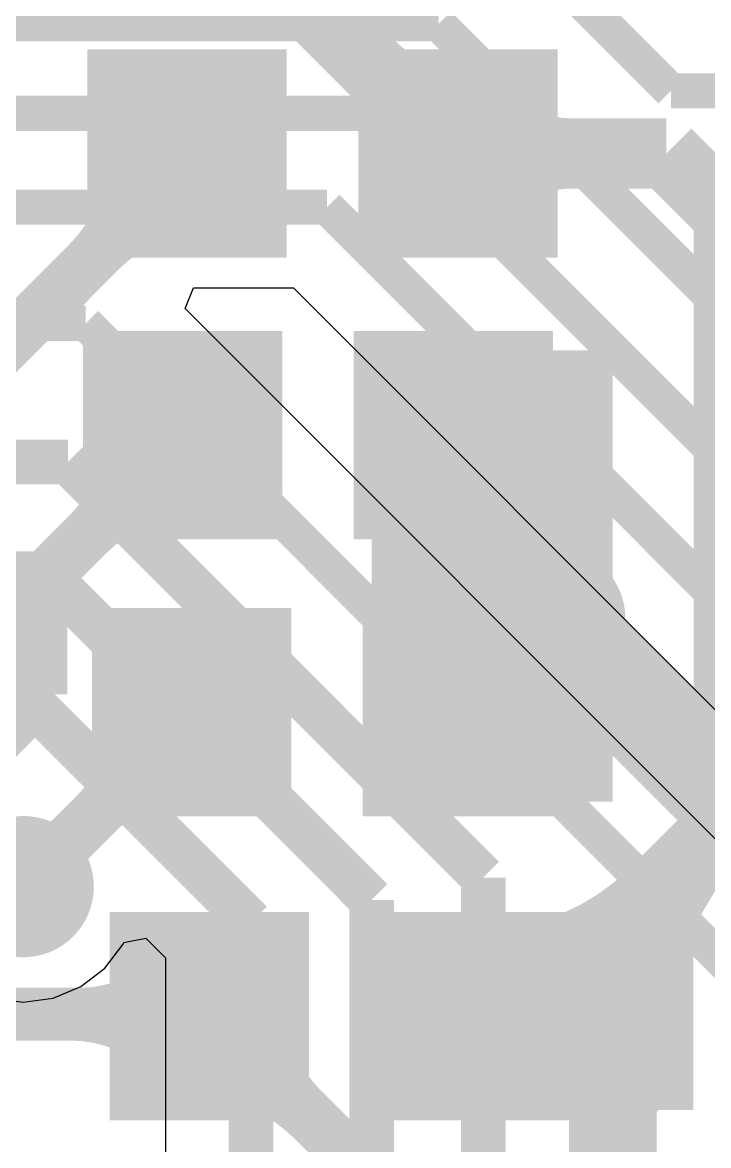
# Model space of a CAD drawing. Extents: x 56.2 to 141.8, y 48 to 96.4.
# Drawn here: x 100.25 to 104.15, y 81.28 to 87.66 of the extents above; entities that cross this region are included whole.
import ezdxf

# ---------------------------------------------------------------- set-up
doc = ezdxf.new("R2010")
doc.units = 0
doc.header["$MEASUREMENT"] = 0
for name, color, linetype in [('BOTTOMLAYER', 5, 'CONTINUOUS'), ('BOTTOMSOLDER', 6, 'CONTINUOUS'), ('MULTILAYER', 9, 'CONTINUOUS'), ('TOPLAYER', 1, 'CONTINUOUS'), ('TOPPASTE', 8, 'CONTINUOUS'), ('TOPSOLDER', 216, 'CONTINUOUS')]:
    doc.layers.add(name, color=color, linetype=linetype)

msp = doc.modelspace()

# ---------------------------------------------------------------- linework, layer by layer
at = {"layer": 'BOTTOMLAYER'}
for p, q in [((101.174012, 86.037852), (101.222614, 86.155185)), ((101.222614, 86.155185), (101.790952, 86.155185)), ((101.790952, 86.155185), (108.895568, 79.050568)), ((105.4089, 81.802963), (101.174012, 86.037852)), ((100.825993, 82.436073), (100.950555, 82.460851)), ((100.950555, 82.460851), (101.062856, 82.34855)), ((100.717383, 82.289617), (100.821571, 82.425398)), ((100.821571, 82.425398), (100.825993, 82.436073)), ((101.062856, 82.34855), (101.062856, 78.765413)), ((100.581602, 82.185429), (100.717383, 82.289617)), ((100.423485, 82.119932), (100.581602, 82.185429)), ((100.084115, 82.119932), (100.2538, 82.097593)), ((100.2538, 82.097593), (100.423485, 82.119932))]:
    msp.add_line(p, q, dxfattribs=at)
for points, const_width in [([(102.9462, 88.265), (103.9368, 87.2744)], 0.2), ([(95.377, 87.6554), (102.616, 87.6554)], 0.2), ([(102.616, 87.6554), (109.728, 80.5434)], 0.2), ([(103.9368, 87.2744), (105.1052, 87.2744)], 0.2), ([(96.5454, 87.1474), (102.2604, 87.1474)], 0.2), ([(102.2604, 87.1474), (109.474, 79.9338)], 0.2), ([(97.1296, 86.614), (101.981, 86.614)], 0.2), ([(101.981, 86.614), (109.22, 79.375)], 0.2), ([(98.4504, 85.9536), (100.6094, 85.9536)], 0.2), ([(100.6094, 85.9536), (105.703728, 80.859272)], 0.2), ([(99.695, 85.1662), (100.5078, 85.1662)], 0.254), ([(100.5078, 85.1662), (102.87, 82.804)], 0.254), ([(102.8192, 84.709), (108.8644, 78.6638)], 0.599999), ([(99.314, 84.5312), (100.3808, 84.5312)], 0.254), ([(100.3808, 84.5312), (102.235, 82.677)], 0.254), ([(98.8568, 83.947), (100.1522, 83.947)], 0.254), ([(100.1522, 83.947), (101.5492, 82.55)], 0.254), ([(94.4372, 82.7532), (100.2538, 82.7532)], 0.399999), ([(102.87, 79.1718), (102.87, 82.804)], 0.254), ([(102.235, 78.994), (102.235, 82.677)], 0.254), ([(101.5492, 78.7654), (101.5492, 82.55)], 0.254), ([(103.6066, 80.01), (103.6066, 81.788)], 0.499999)]:
    msp.add_lwpolyline(points, dxfattribs=dict(at, const_width=const_width))
at = {"layer": 'BOTTOMLAYER', "const_width": 0.299999}
for points in [[(102.6692, 84.709, 1), (102.9692, 84.709, 1)], [(103.1264, 84.2772, 1), (103.4264, 84.2772, 1)], [(100.1038, 82.7532, 1), (100.4038, 82.7532, 1)], [(103.4566, 81.788, 1), (103.7566, 81.788, 1)]]:
    msp.add_lwpolyline(points, format="xyb", close=True, dxfattribs=at)
at = {"layer": 'BOTTOMSOLDER', "const_width": 0.401599}
for points in [[(102.6184, 84.709, 1), (103.02, 84.709, 1)], [(103.0756, 84.2772, 1), (103.4772, 84.2772, 1)], [(100.053, 82.7532, 1), (100.4546, 82.7532, 1)], [(103.4058, 81.788, 1), (103.8074, 81.788, 1)]]:
    msp.add_lwpolyline(points, format="xyb", close=True, dxfattribs=at)
at = {"layer": 'MULTILAYER', "const_width": 0.299999}
for points in [[(102.6692, 84.709, 1), (102.9692, 84.709, 1)], [(103.1264, 84.2772, 1), (103.4264, 84.2772, 1)], [(100.1038, 82.7532, 1), (100.4038, 82.7532, 1)], [(103.4566, 81.788, 1), (103.7566, 81.788, 1)]]:
    msp.add_lwpolyline(points, format="xyb", close=True, dxfattribs=at)
at = {"layer": 'TOPLAYER'}
for points, const_width in [([(101.293013, 88.351385), (102.725598, 86.9188)], 0.399999), ([(102.725598, 86.9188), (103.9114, 86.9188)], 0.399999), ([(103.9114, 86.9188), (104.267, 86.5632)], 0.399999), ([(99.695, 85.3694), (101.219, 86.8934)], 0.299999), ([(104.267, 83.140344), (104.267, 86.5632)], 0.399999), ([(102.700198, 83.870805), (102.700198, 85.3186)], 0.599999), ([(100.3554, 84.488404), (101.160196, 85.2932)], 0.299999), ([(101.160196, 85.2932), (101.185596, 85.3186)], 0.299999), ([(100.3554, 83.8454), (100.3554, 84.488404)], 0.299999), ([(102.700198, 83.870805), (102.827204, 83.7438)], 0.599999), ([(99.538612, 83.028612), (100.3554, 83.8454)], 0.299999), ([(100.029188, 82.528588), (101.3714, 83.8708)], 0.299999), ([(102.993927, 81.867271), (104.267, 83.140344)], 0.399999), ([(98.672396, 82.028589), (101.312596, 82.028589)], 0.299999), ([(101.312596, 82.0166), (102.432597, 80.8966)], 0.299999)]:
    msp.add_lwpolyline(points, dxfattribs=dict(at, const_width=const_width))
for points, const_width in [([(102.13054, 87.413861, 1), (102.33054, 87.413861, 1)], 0.2), ([(102.13054, 87.413861, 1), (102.33054, 87.413861, 1)], 0.2), ([(102.13054, 87.413861, 1), (102.33054, 87.413861, 1)], 0.2), ([(102.13054, 87.413861, 1), (102.33054, 87.413861, 1)], 0.2), ([(102.13054, 87.413861, 1), (102.33054, 87.413861, 1)], 0.2), ([(102.13054, 87.413861, 1), (102.33054, 87.413861, 1)], 0.2), ([(102.13054, 87.413861, 1), (102.33054, 87.413861, 1)], 0.2), ([(102.19089, 87.353508, 1), (102.39089, 87.353508, 1)], 0.2), ([(102.19089, 87.353508, 1), (102.39089, 87.353508, 1)], 0.2), ([(102.19089, 87.353508, 1), (102.39089, 87.353508, 1)], 0.2), ([(102.19089, 87.353508, 1), (102.39089, 87.353508, 1)], 0.2), ([(102.19089, 87.353508, 1), (102.39089, 87.353508, 1)], 0.2), ([(102.19089, 87.353508, 1), (102.39089, 87.353508, 1)], 0.2), ([(102.19089, 87.353508, 1), (102.39089, 87.353508, 1)], 0.2), ([(102.625599, 87.208799, 1), (102.825598, 87.208799, 1)], 0.2), ([(102.625599, 87.208799, 1), (102.825598, 87.208799, 1)], 0.2), ([(102.625599, 87.208799, 1), (102.825598, 87.208799, 1)], 0.2), ([(102.625599, 87.208799, 1), (102.825598, 87.208799, 1)], 0.2), ([(102.625599, 87.208799, 1), (102.825598, 87.208799, 1)], 0.2), ([(102.625599, 87.208799, 1), (102.825598, 87.208799, 1)], 0.2), ([(102.625599, 87.208799, 1), (102.825598, 87.208799, 1)], 0.2), ([(102.812982, 87.106183, 1), (103.012982, 87.106183, 1)], 0.2), ([(102.812982, 87.106183, 1), (103.012982, 87.106183, 1)], 0.2), ([(102.812982, 87.106183, 1), (103.012982, 87.106183, 1)], 0.2), ([(102.812982, 87.106183, 1), (103.012982, 87.106183, 1)], 0.2), ([(102.812982, 87.106183, 1), (103.012982, 87.106183, 1)], 0.2), ([(102.812982, 87.106183, 1), (103.012982, 87.106183, 1)], 0.2), ([(102.812982, 87.106183, 1), (103.012982, 87.106183, 1)], 0.2), ([(102.360598, 86.943799, 1), (102.560598, 86.943799, 1)], 0.2), ([(102.360598, 86.943799, 1), (102.560598, 86.943799, 1)], 0.2), ([(102.360598, 86.943799, 1), (102.560598, 86.943799, 1)], 0.2), ([(102.360598, 86.943799, 1), (102.560598, 86.943799, 1)], 0.2), ([(102.360598, 86.943799, 1), (102.560598, 86.943799, 1)], 0.2), ([(102.360598, 86.943799, 1), (102.560598, 86.943799, 1)], 0.2), ([(102.360598, 86.943799, 1), (102.560598, 86.943799, 1)], 0.2), ([(103.265366, 86.9188, 1), (103.465366, 86.9188, 1)], 0.2), ([(103.265366, 86.9188, 1), (103.465366, 86.9188, 1)], 0.2), ([(103.265366, 86.9188, 1), (103.465366, 86.9188, 1)], 0.2), ([(103.265366, 86.9188, 1), (103.465366, 86.9188, 1)], 0.2), ([(103.265366, 86.9188, 1), (103.465366, 86.9188, 1)], 0.2), ([(103.265366, 86.9188, 1), (103.465366, 86.9188, 1)], 0.2), ([(103.265366, 86.9188, 1), (103.465366, 86.9188, 1)], 0.2), ([(103.265366, 86.9188, 1), (103.465366, 86.9188, 1)], 0.2), ([(103.265366, 86.9188, 1), (103.465366, 86.9188, 1)], 0.2), ([(103.265366, 86.9188, 1), (103.465366, 86.9188, 1)], 0.2), ([(103.265366, 86.9188, 1), (103.465366, 86.9188, 1)], 0.2), ([(103.265366, 86.9188, 1), (103.465366, 86.9188, 1)], 0.2), ([(103.265366, 86.9188, 1), (103.465366, 86.9188, 1)], 0.2), ([(103.265366, 86.9188, 1), (103.465366, 86.9188, 1)], 0.2), ([(100.795597, 86.893801, 1), (100.945594, 86.893801, 1)], 0.15), ([(100.795597, 86.893801, 1), (100.945594, 86.893801, 1)], 0.15), ([(100.795597, 86.893801, 1), (100.945594, 86.893801, 1)], 0.15), ([(100.795597, 86.893801, 1), (100.945594, 86.893801, 1)], 0.15), ([(100.795597, 86.893801, 1), (100.945594, 86.893801, 1)], 0.15), ([(100.795597, 86.893801, 1), (100.945594, 86.893801, 1)], 0.15), ([(100.795597, 86.893801, 1), (100.945594, 86.893801, 1)], 0.15), ([(100.795597, 86.893801, 1), (100.945594, 86.893801, 1)], 0.15), ([(100.795597, 86.893801, 1), (100.945594, 86.893801, 1)], 0.15), ([(100.795597, 86.893801, 1), (100.945594, 86.893801, 1)], 0.15), ([(100.795597, 86.893801, 1), (100.945594, 86.893801, 1)], 0.15), ([(100.795597, 86.893801, 1), (100.945594, 86.893801, 1)], 0.15), ([(100.795597, 86.893801, 1), (100.945594, 86.893801, 1)], 0.15), ([(100.795597, 86.893801, 1), (100.945594, 86.893801, 1)], 0.15), ([(102.812982, 86.731417, 1), (103.012982, 86.731417, 1)], 0.2), ([(102.812982, 86.731417, 1), (103.012982, 86.731417, 1)], 0.2), ([(102.812982, 86.731417, 1), (103.012982, 86.731417, 1)], 0.2), ([(102.812982, 86.731417, 1), (103.012982, 86.731417, 1)], 0.2), ([(102.812982, 86.731417, 1), (103.012982, 86.731417, 1)], 0.2), ([(102.812982, 86.731417, 1), (103.012982, 86.731417, 1)], 0.2), ([(102.812982, 86.731417, 1), (103.012982, 86.731417, 1)], 0.2), ([(101.110598, 86.578801, 1), (101.260595, 86.578801, 1)], 0.15), ([(101.110598, 86.578801, 1), (101.260595, 86.578801, 1)], 0.15), ([(101.110598, 86.578801, 1), (101.260595, 86.578801, 1)], 0.15), ([(101.110598, 86.578801, 1), (101.260595, 86.578801, 1)], 0.15), ([(101.110598, 86.578801, 1), (101.260595, 86.578801, 1)], 0.15), ([(101.110598, 86.578801, 1), (101.260595, 86.578801, 1)], 0.15), ([(101.110598, 86.578801, 1), (101.260595, 86.578801, 1)], 0.15), ([(101.110598, 86.578801, 1), (101.260595, 86.578801, 1)], 0.15), ([(101.110598, 86.578801, 1), (101.260595, 86.578801, 1)], 0.15), ([(101.110598, 86.578801, 1), (101.260595, 86.578801, 1)], 0.15), ([(101.110598, 86.578801, 1), (101.260595, 86.578801, 1)], 0.15), ([(101.110598, 86.578801, 1), (101.260595, 86.578801, 1)], 0.15), ([(101.110598, 86.578801, 1), (101.260595, 86.578801, 1)], 0.15), ([(101.110598, 86.578801, 1), (101.260595, 86.578801, 1)], 0.15), ([(100.630568, 86.379964, 1), (100.780566, 86.379964, 1)], 0.15), ([(100.630568, 86.379964, 1), (100.780566, 86.379964, 1)], 0.15), ([(100.630568, 86.379964, 1), (100.780566, 86.379964, 1)], 0.15), ([(100.630568, 86.379964, 1), (100.780566, 86.379964, 1)], 0.15), ([(100.630568, 86.379964, 1), (100.780566, 86.379964, 1)], 0.15), ([(100.630568, 86.379964, 1), (100.780566, 86.379964, 1)], 0.15), ([(100.630568, 86.379964, 1), (100.780566, 86.379964, 1)], 0.15), ([(100.630568, 86.379964, 1), (100.780566, 86.379964, 1)], 0.15), ([(100.630568, 86.379964, 1), (100.780566, 86.379964, 1)], 0.15), ([(100.630568, 86.379964, 1), (100.780566, 86.379964, 1)], 0.15), ([(100.630568, 86.379964, 1), (100.780566, 86.379964, 1)], 0.15), ([(100.630568, 86.379964, 1), (100.780566, 86.379964, 1)], 0.15), ([(100.630568, 86.379964, 1), (100.780566, 86.379964, 1)], 0.15), ([(100.630568, 86.379964, 1), (100.780566, 86.379964, 1)], 0.15), ([(100.548956, 86.298352, 1), (100.698953, 86.298352, 1)], 0.15), ([(100.548956, 86.298352, 1), (100.698953, 86.298352, 1)], 0.15), ([(100.548956, 86.298352, 1), (100.698953, 86.298352, 1)], 0.15), ([(100.548956, 86.298352, 1), (100.698953, 86.298352, 1)], 0.15), ([(100.548956, 86.298352, 1), (100.698953, 86.298352, 1)], 0.15), ([(100.548956, 86.298352, 1), (100.698953, 86.298352, 1)], 0.15), ([(100.548956, 86.298352, 1), (100.698953, 86.298352, 1)], 0.15), ([(100.548956, 86.298352, 1), (100.698953, 86.298352, 1)], 0.15), ([(100.548956, 86.298352, 1), (100.698953, 86.298352, 1)], 0.15), ([(100.548956, 86.298352, 1), (100.698953, 86.298352, 1)], 0.15), ([(100.548956, 86.298352, 1), (100.698953, 86.298352, 1)], 0.15), ([(100.548956, 86.298352, 1), (100.698953, 86.298352, 1)], 0.15), ([(100.548956, 86.298352, 1), (100.698953, 86.298352, 1)], 0.15), ([(100.548956, 86.298352, 1), (100.698953, 86.298352, 1)], 0.15), ([(102.550199, 85.318559, 1), (102.850198, 85.318559, 1)], 0.299999), ([(102.550199, 85.318559, 1), (102.850198, 85.318559, 1)], 0.299999), ([(100.770197, 85.293601, 1), (100.920194, 85.293601, 1)], 0.15), ([(100.770197, 85.293601, 1), (100.920194, 85.293601, 1)], 0.15), ([(100.770197, 85.293601, 1), (100.920194, 85.293601, 1)], 0.15), ([(100.770197, 85.293601, 1), (100.920194, 85.293601, 1)], 0.15), ([(100.770197, 85.293601, 1), (100.920194, 85.293601, 1)], 0.15), ([(100.770197, 85.293601, 1), (100.920194, 85.293601, 1)], 0.15), ([(100.770197, 85.293601, 1), (100.920194, 85.293601, 1)], 0.15), ([(100.770197, 85.293601, 1), (100.920194, 85.293601, 1)], 0.15), ([(100.770197, 85.293601, 1), (100.920194, 85.293601, 1)], 0.15), ([(100.770197, 85.293601, 1), (100.920194, 85.293601, 1)], 0.15), ([(100.770197, 85.293601, 1), (100.920194, 85.293601, 1)], 0.15), ([(100.770197, 85.293601, 1), (100.920194, 85.293601, 1)], 0.15), ([(100.770197, 85.293601, 1), (100.920194, 85.293601, 1)], 0.15), ([(100.770197, 85.293601, 1), (100.920194, 85.293601, 1)], 0.15), ([(102.550199, 84.996294, 1), (102.850198, 84.996294, 1)], 0.299999), ([(102.550199, 84.996294, 1), (102.850198, 84.996294, 1)], 0.299999), ([(102.550199, 84.996294, 1), (102.850198, 84.996294, 1)], 0.299999), ([(102.550199, 84.996294, 1), (102.850198, 84.996294, 1)], 0.299999), ([(101.085198, 84.978601, 1), (101.235195, 84.978601, 1)], 0.15), ([(101.085198, 84.978601, 1), (101.235195, 84.978601, 1)], 0.15), ([(101.085198, 84.978601, 1), (101.235195, 84.978601, 1)], 0.15), ([(101.085198, 84.978601, 1), (101.235195, 84.978601, 1)], 0.15), ([(101.085198, 84.978601, 1), (101.235195, 84.978601, 1)], 0.15), ([(101.085198, 84.978601, 1), (101.235195, 84.978601, 1)], 0.15), ([(101.085198, 84.978601, 1), (101.235195, 84.978601, 1)], 0.15), ([(101.085198, 84.978601, 1), (101.235195, 84.978601, 1)], 0.15), ([(101.085198, 84.978601, 1), (101.235195, 84.978601, 1)], 0.15), ([(101.085198, 84.978601, 1), (101.235195, 84.978601, 1)], 0.15), ([(101.085198, 84.978601, 1), (101.235195, 84.978601, 1)], 0.15), ([(101.085198, 84.978601, 1), (101.235195, 84.978601, 1)], 0.15), ([(101.085198, 84.978601, 1), (101.235195, 84.978601, 1)], 0.15), ([(101.085198, 84.978601, 1), (101.235195, 84.978601, 1)], 0.15), ([(102.6692, 84.709, 1), (102.9692, 84.709, 1)], 0.299999), ([(102.6692, 84.709, 1), (102.9692, 84.709, 1)], 0.299999), ([(102.6692, 84.709, 1), (102.9692, 84.709, 1)], 0.299999), ([(102.6692, 84.709, 1), (102.9692, 84.709, 1)], 0.299999), ([(102.6692, 84.709, 1), (102.9692, 84.709, 1)], 0.299999), ([(102.6692, 84.709, 1), (102.9692, 84.709, 1)], 0.299999), ([(102.6692, 84.709, 1), (102.9692, 84.709, 1)], 0.299999), ([(102.6692, 84.709, 1), (102.9692, 84.709, 1)], 0.299999), ([(102.6692, 84.709, 1), (102.9692, 84.709, 1)], 0.299999), ([(100.547175, 84.755175, 1), (100.697172, 84.755175, 1)], 0.15), ([(100.547175, 84.755175, 1), (100.697172, 84.755175, 1)], 0.15), ([(100.547175, 84.755175, 1), (100.697172, 84.755175, 1)], 0.15), ([(100.547175, 84.755175, 1), (100.697172, 84.755175, 1)], 0.15), ([(100.547175, 84.755175, 1), (100.697172, 84.755175, 1)], 0.15), ([(100.547175, 84.755175, 1), (100.697172, 84.755175, 1)], 0.15), ([(100.547175, 84.755175, 1), (100.697172, 84.755175, 1)], 0.15), ([(100.547175, 84.755175, 1), (100.697172, 84.755175, 1)], 0.15), ([(100.547175, 84.755175, 1), (100.697172, 84.755175, 1)], 0.15), ([(100.547175, 84.755175, 1), (100.697172, 84.755175, 1)], 0.15), ([(100.547175, 84.755175, 1), (100.697172, 84.755175, 1)], 0.15), ([(100.547175, 84.755175, 1), (100.697172, 84.755175, 1)], 0.15), ([(100.547175, 84.755175, 1), (100.697172, 84.755175, 1)], 0.15), ([(100.547175, 84.755175, 1), (100.697172, 84.755175, 1)], 0.15), ([(100.548143, 84.756145, 1), (100.69814, 84.756145, 1)], 0.15), ([(100.548143, 84.756145, 1), (100.69814, 84.756145, 1)], 0.15), ([(100.548143, 84.756145, 1), (100.69814, 84.756145, 1)], 0.15), ([(100.548143, 84.756145, 1), (100.69814, 84.756145, 1)], 0.15), ([(100.548143, 84.756145, 1), (100.69814, 84.756145, 1)], 0.15), ([(100.548143, 84.756145, 1), (100.69814, 84.756145, 1)], 0.15), ([(100.548143, 84.756145, 1), (100.69814, 84.756145, 1)], 0.15), ([(100.548143, 84.756145, 1), (100.69814, 84.756145, 1)], 0.15), ([(100.548143, 84.756145, 1), (100.69814, 84.756145, 1)], 0.15), ([(100.548143, 84.756145, 1), (100.69814, 84.756145, 1)], 0.15), ([(100.548143, 84.756145, 1), (100.69814, 84.756145, 1)], 0.15), ([(100.548143, 84.756145, 1), (100.69814, 84.756145, 1)], 0.15), ([(100.548143, 84.756145, 1), (100.69814, 84.756145, 1)], 0.15), ([(100.548143, 84.756145, 1), (100.69814, 84.756145, 1)], 0.15), ([(102.550199, 84.421706, 1), (102.850198, 84.421706, 1)], 0.299999), ([(102.550199, 84.421706, 1), (102.850198, 84.421706, 1)], 0.299999), ([(102.550199, 84.421706, 1), (102.850198, 84.421706, 1)], 0.299999), ([(102.550199, 84.421706, 1), (102.850198, 84.421706, 1)], 0.299999), ([(102.550199, 84.289801, 1), (102.850198, 84.289801, 1)], 0.299999), ([(102.550199, 84.289801, 1), (102.850198, 84.289801, 1)], 0.299999), ([(102.550199, 84.289801, 1), (102.850198, 84.289801, 1)], 0.299999), ([(102.550199, 84.289801, 1), (102.850198, 84.289801, 1)], 0.299999), ([(102.550199, 84.289801, 1), (102.850198, 84.289801, 1)], 0.299999), ([(102.550199, 84.289801, 1), (102.850198, 84.289801, 1)], 0.299999), ([(102.550199, 84.289801, 1), (102.850198, 84.289801, 1)], 0.299999), ([(102.550199, 84.289801, 1), (102.850198, 84.289801, 1)], 0.299999), ([(102.550199, 84.289801, 1), (102.850198, 84.289801, 1)], 0.299999), ([(102.550199, 84.289801, 1), (102.850198, 84.289801, 1)], 0.299999), ([(102.550199, 84.289801, 1), (102.850198, 84.289801, 1)], 0.299999), ([(102.550199, 84.289801, 1), (102.850198, 84.289801, 1)], 0.299999), ([(102.550199, 84.289801, 1), (102.850198, 84.289801, 1)], 0.299999), ([(102.550199, 84.289801, 1), (102.850198, 84.289801, 1)], 0.299999), ([(103.1264, 84.2772, 1), (103.4264, 84.2772, 1)], 0.299999), ([(103.1264, 84.2772, 1), (103.4264, 84.2772, 1)], 0.299999), ([(103.1264, 84.2772, 1), (103.4264, 84.2772, 1)], 0.299999), ([(103.1264, 84.2772, 1), (103.4264, 84.2772, 1)], 0.299999), ([(102.717676, 83.885471, 1), (103.017676, 83.885471, 1)], 0.299999), ([(102.717676, 83.885471, 1), (103.017676, 83.885471, 1)], 0.299999), ([(102.717676, 83.885471, 1), (103.017676, 83.885471, 1)], 0.299999), ([(102.717676, 83.885471, 1), (103.017676, 83.885471, 1)], 0.299999), ([(102.717676, 83.885471, 1), (103.017676, 83.885471, 1)], 0.299999), ([(102.717676, 83.885471, 1), (103.017676, 83.885471, 1)], 0.299999), ([(102.717676, 83.885471, 1), (103.017676, 83.885471, 1)], 0.299999), ([(102.717676, 83.885471, 1), (103.017676, 83.885471, 1)], 0.299999), ([(102.717676, 83.885471, 1), (103.017676, 83.885471, 1)], 0.299999), ([(102.717676, 83.885471, 1), (103.017676, 83.885471, 1)], 0.299999), ([(102.717676, 83.885471, 1), (103.017676, 83.885471, 1)], 0.299999), ([(102.717676, 83.885471, 1), (103.017676, 83.885471, 1)], 0.299999), ([(102.717676, 83.885471, 1), (103.017676, 83.885471, 1)], 0.299999), ([(102.717676, 83.885471, 1), (103.017676, 83.885471, 1)], 0.299999), ([(100.821002, 83.718801, 1), (100.970999, 83.718801, 1)], 0.15), ([(102.550199, 83.572116, 1), (102.850198, 83.572116, 1)], 0.299999), ([(101.136003, 83.403801, 1), (101.286, 83.403801, 1)], 0.15), ([(100.612603, 83.187002, 1), (100.7626, 83.187002, 1)], 0.15), ([(104.166594, 83.139938, 1), (104.366593, 83.139938, 1)], 0.2), ([(100.592324, 83.166722, 1), (100.742321, 83.166722, 1)], 0.15), ([(100.434866, 83.009265, 1), (100.584864, 83.009265, 1)], 0.15), ([(100.434866, 83.009265, 1), (100.584864, 83.009265, 1)], 0.15), ([(100.1038, 82.7532, 1), (100.4038, 82.7532, 1)], 0.299999), ([(100.178801, 82.9032, 1), (100.328799, 82.9032, 1)], 0.15), ([(103.836775, 82.810119, 1), (104.036774, 82.810119, 1)], 0.2), ([(100.328801, 82.7532, 1), (100.478798, 82.7532, 1)], 0.15), ([(103.743841, 82.717185, 1), (103.943841, 82.717185, 1)], 0.2), ([(103.743841, 82.717185, 1), (103.943841, 82.717185, 1)], 0.2), ([(103.743841, 82.717185, 1), (103.943841, 82.717185, 1)], 0.2), ([(103.743841, 82.717185, 1), (103.943841, 82.717185, 1)], 0.2), ([(103.743841, 82.717185, 1), (103.943841, 82.717185, 1)], 0.2), ([(103.743841, 82.717185, 1), (103.943841, 82.717185, 1)], 0.2), ([(103.743841, 82.717185, 1), (103.943841, 82.717185, 1)], 0.2), ([(103.743841, 82.717185, 1), (103.943841, 82.717185, 1)], 0.2), ([(103.743841, 82.717185, 1), (103.943841, 82.717185, 1)], 0.2), ([(103.743841, 82.717185, 1), (103.943841, 82.717185, 1)], 0.2), ([(103.743841, 82.717185, 1), (103.943841, 82.717185, 1)], 0.2), ([(103.48375, 82.457097, 1), (103.68375, 82.457097, 1)], 0.2), ([(103.377812, 82.351156, 1), (103.577812, 82.351156, 1)], 0.2), ([(102.752599, 82.306599, 1), (102.952598, 82.306599, 1)], 0.2), ([(102.752599, 82.306599, 1), (102.952598, 82.306599, 1)], 0.2), ([(102.752599, 82.306599, 1), (102.952598, 82.306599, 1)], 0.2), ([(102.752599, 82.306599, 1), (102.952598, 82.306599, 1)], 0.2), ([(102.752599, 82.306599, 1), (102.952598, 82.306599, 1)], 0.2), ([(102.752599, 82.306599, 1), (102.952598, 82.306599, 1)], 0.2), ([(102.752599, 82.306599, 1), (102.952598, 82.306599, 1)], 0.2), ([(102.752599, 82.306599, 1), (102.952598, 82.306599, 1)], 0.2), ([(102.752599, 82.306599, 1), (102.952598, 82.306599, 1)], 0.2), ([(102.752599, 82.306599, 1), (102.952598, 82.306599, 1)], 0.2), ([(102.752599, 82.306599, 1), (102.952598, 82.306599, 1)], 0.2), ([(101.014858, 82.23934, 1), (101.164855, 82.23934, 1)], 0.15), ([(101.014858, 82.23934, 1), (101.164855, 82.23934, 1)], 0.15), ([(101.014858, 82.23934, 1), (101.164855, 82.23934, 1)], 0.15), ([(101.014858, 82.23934, 1), (101.164855, 82.23934, 1)], 0.15), ([(101.014858, 82.23934, 1), (101.164855, 82.23934, 1)], 0.15), ([(101.014858, 82.23934, 1), (101.164855, 82.23934, 1)], 0.15), ([(101.014858, 82.23934, 1), (101.164855, 82.23934, 1)], 0.15), ([(101.014858, 82.23934, 1), (101.164855, 82.23934, 1)], 0.15), ([(101.014858, 82.23934, 1), (101.164855, 82.23934, 1)], 0.15), ([(101.014858, 82.23934, 1), (101.164855, 82.23934, 1)], 0.15), ([(101.014858, 82.23934, 1), (101.164855, 82.23934, 1)], 0.15), ([(101.014858, 82.23934, 1), (101.164855, 82.23934, 1)], 0.15), ([(101.014858, 82.23934, 1), (101.164855, 82.23934, 1)], 0.15), ([(101.014858, 82.23934, 1), (101.164855, 82.23934, 1)], 0.15), ([(103.62594, 82.063242, 1), (103.825939, 82.063242, 1)], 0.2), ([(103.62594, 82.063242, 1), (103.825939, 82.063242, 1)], 0.2), ([(100.448176, 82.028589, 1), (100.598173, 82.028589, 1)], 0.15), ([(100.448176, 82.028589, 1), (100.598173, 82.028589, 1)], 0.15), ([(100.448176, 82.028589, 1), (100.598173, 82.028589, 1)], 0.15), ([(100.448176, 82.028589, 1), (100.598173, 82.028589, 1)], 0.15), ([(100.448176, 82.028589, 1), (100.598173, 82.028589, 1)], 0.15), ([(100.448176, 82.028589, 1), (100.598173, 82.028589, 1)], 0.15), ([(100.448176, 82.028589, 1), (100.598173, 82.028589, 1)], 0.15), ([(100.448176, 82.028589, 1), (100.598173, 82.028589, 1)], 0.15), ([(100.448176, 82.028589, 1), (100.598173, 82.028589, 1)], 0.15), ([(100.448176, 82.028589, 1), (100.598173, 82.028589, 1)], 0.15), ([(100.448176, 82.028589, 1), (100.598173, 82.028589, 1)], 0.15), ([(100.448176, 82.028589, 1), (100.598173, 82.028589, 1)], 0.15), ([(100.448176, 82.028589, 1), (100.598173, 82.028589, 1)], 0.15), ([(100.448176, 82.028589, 1), (100.598173, 82.028589, 1)], 0.15), ([(100.506063, 82.028589, 1), (100.65606, 82.028589, 1)], 0.15), ([(100.506063, 82.028589, 1), (100.65606, 82.028589, 1)], 0.15), ([(100.506063, 82.028589, 1), (100.65606, 82.028589, 1)], 0.15), ([(100.506063, 82.028589, 1), (100.65606, 82.028589, 1)], 0.15), ([(100.506063, 82.028589, 1), (100.65606, 82.028589, 1)], 0.15), ([(100.506063, 82.028589, 1), (100.65606, 82.028589, 1)], 0.15), ([(100.506063, 82.028589, 1), (100.65606, 82.028589, 1)], 0.15), ([(100.506063, 82.028589, 1), (100.65606, 82.028589, 1)], 0.15), ([(100.506063, 82.028589, 1), (100.65606, 82.028589, 1)], 0.15), ([(100.506063, 82.028589, 1), (100.65606, 82.028589, 1)], 0.15), ([(100.506063, 82.028589, 1), (100.65606, 82.028589, 1)], 0.15), ([(100.506063, 82.028589, 1), (100.65606, 82.028589, 1)], 0.15), ([(100.506063, 82.028589, 1), (100.65606, 82.028589, 1)], 0.15), ([(100.506063, 82.028589, 1), (100.65606, 82.028589, 1)], 0.15), ([(101.552599, 81.991601, 1), (101.702596, 81.991601, 1)], 0.15), ([(101.552599, 81.991601, 1), (101.702596, 81.991601, 1)], 0.15), ([(101.552599, 81.991601, 1), (101.702596, 81.991601, 1)], 0.15), ([(101.552599, 81.991601, 1), (101.702596, 81.991601, 1)], 0.15), ([(101.552599, 81.991601, 1), (101.702596, 81.991601, 1)], 0.15), ([(101.552599, 81.991601, 1), (101.702596, 81.991601, 1)], 0.15), ([(101.552599, 81.991601, 1), (101.702596, 81.991601, 1)], 0.15), ([(101.552599, 81.991601, 1), (101.702596, 81.991601, 1)], 0.15), ([(101.552599, 81.991601, 1), (101.702596, 81.991601, 1)], 0.15), ([(101.552599, 81.991601, 1), (101.702596, 81.991601, 1)], 0.15), ([(101.552599, 81.991601, 1), (101.702596, 81.991601, 1)], 0.15), ([(101.552599, 81.991601, 1), (101.702596, 81.991601, 1)], 0.15), ([(101.552599, 81.991601, 1), (101.702596, 81.991601, 1)], 0.15), ([(101.552599, 81.991601, 1), (101.702596, 81.991601, 1)], 0.15), ([(102.963835, 81.937182, 1), (103.163835, 81.937182, 1)], 0.2), ([(102.963835, 81.937182, 1), (103.163835, 81.937182, 1)], 0.2), ([(103.4566, 81.788, 1), (103.7566, 81.788, 1)], 0.299999), ([(103.60155, 81.819379, 1), (103.80155, 81.819379, 1)], 0.2), ([(101.01486, 81.793862, 1), (101.164857, 81.793862, 1)], 0.15), ([(101.01486, 81.793862, 1), (101.164857, 81.793862, 1)], 0.15), ([(101.01486, 81.793862, 1), (101.164857, 81.793862, 1)], 0.15), ([(101.01486, 81.793862, 1), (101.164857, 81.793862, 1)], 0.15), ([(101.01486, 81.793862, 1), (101.164857, 81.793862, 1)], 0.15), ([(101.01486, 81.793862, 1), (101.164857, 81.793862, 1)], 0.15), ([(101.01486, 81.793862, 1), (101.164857, 81.793862, 1)], 0.15), ([(101.01486, 81.793862, 1), (101.164857, 81.793862, 1)], 0.15), ([(101.01486, 81.793862, 1), (101.164857, 81.793862, 1)], 0.15), ([(101.01486, 81.793862, 1), (101.164857, 81.793862, 1)], 0.15), ([(101.01486, 81.793862, 1), (101.164857, 81.793862, 1)], 0.15), ([(101.01486, 81.793862, 1), (101.164857, 81.793862, 1)], 0.15), ([(101.01486, 81.793862, 1), (101.164857, 81.793862, 1)], 0.15), ([(101.01486, 81.793862, 1), (101.164857, 81.793862, 1)], 0.15), ([(103.206601, 81.788, 1), (103.4066, 81.788, 1)], 0.2), ([(103.6066, 81.788, 1), (103.8066, 81.788, 1)], 0.2), ([(103.221754, 81.693863, 1), (103.421754, 81.693863, 1)], 0.2), ([(101.237598, 81.676601, 1), (101.387595, 81.676601, 1)], 0.15), ([(101.237598, 81.676601, 1), (101.387595, 81.676601, 1)], 0.15), ([(101.237598, 81.676601, 1), (101.387595, 81.676601, 1)], 0.15), ([(101.237598, 81.676601, 1), (101.387595, 81.676601, 1)], 0.15), ([(101.237598, 81.676601, 1), (101.387595, 81.676601, 1)], 0.15), ([(101.237598, 81.676601, 1), (101.387595, 81.676601, 1)], 0.15), ([(101.237598, 81.676601, 1), (101.387595, 81.676601, 1)], 0.15), ([(101.237598, 81.676601, 1), (101.387595, 81.676601, 1)], 0.15), ([(101.237598, 81.676601, 1), (101.387595, 81.676601, 1)], 0.15), ([(101.237598, 81.676601, 1), (101.387595, 81.676601, 1)], 0.15), ([(101.237598, 81.676601, 1), (101.387595, 81.676601, 1)], 0.15), ([(101.237598, 81.676601, 1), (101.387595, 81.676601, 1)], 0.15), ([(101.237598, 81.676601, 1), (101.387595, 81.676601, 1)], 0.15), ([(101.237598, 81.676601, 1), (101.387595, 81.676601, 1)], 0.15), ([(101.75766, 81.496538, 1), (101.907657, 81.496538, 1)], 0.15), ([(101.75766, 81.496538, 1), (101.907657, 81.496538, 1)], 0.15), ([(101.75766, 81.496538, 1), (101.907657, 81.496538, 1)], 0.15), ([(101.75766, 81.496538, 1), (101.907657, 81.496538, 1)], 0.15), ([(101.75766, 81.496538, 1), (101.907657, 81.496538, 1)], 0.15), ([(101.75766, 81.496538, 1), (101.907657, 81.496538, 1)], 0.15), ([(101.75766, 81.496538, 1), (101.907657, 81.496538, 1)], 0.15), ([(101.75766, 81.496538, 1), (101.907657, 81.496538, 1)], 0.15), ([(101.75766, 81.496538, 1), (101.907657, 81.496538, 1)], 0.15), ([(101.75766, 81.496538, 1), (101.907657, 81.496538, 1)], 0.15), ([(101.75766, 81.496538, 1), (101.907657, 81.496538, 1)], 0.15), ([(101.75766, 81.496538, 1), (101.907657, 81.496538, 1)], 0.15), ([(101.75766, 81.496538, 1), (101.907657, 81.496538, 1)], 0.15), ([(101.75766, 81.496538, 1), (101.907657, 81.496538, 1)], 0.15), ([(101.818013, 81.436185, 1), (101.96801, 81.436185, 1)], 0.15), ([(101.818013, 81.436185, 1), (101.96801, 81.436185, 1)], 0.15), ([(101.818013, 81.436185, 1), (101.96801, 81.436185, 1)], 0.15), ([(101.818013, 81.436185, 1), (101.96801, 81.436185, 1)], 0.15), ([(101.818013, 81.436185, 1), (101.96801, 81.436185, 1)], 0.15), ([(101.818013, 81.436185, 1), (101.96801, 81.436185, 1)], 0.15), ([(101.818013, 81.436185, 1), (101.96801, 81.436185, 1)], 0.15), ([(101.818013, 81.436185, 1), (101.96801, 81.436185, 1)], 0.15), ([(101.818013, 81.436185, 1), (101.96801, 81.436185, 1)], 0.15), ([(101.818013, 81.436185, 1), (101.96801, 81.436185, 1)], 0.15), ([(101.818013, 81.436185, 1), (101.96801, 81.436185, 1)], 0.15), ([(101.818013, 81.436185, 1), (101.96801, 81.436185, 1)], 0.15), ([(101.818013, 81.436185, 1), (101.96801, 81.436185, 1)], 0.15), ([(101.818013, 81.436185, 1), (101.96801, 81.436185, 1)], 0.15)]:
    msp.add_lwpolyline(points, format="xyb", close=True, dxfattribs=dict(at, const_width=const_width))
for points, const_width in [([(102.725598, 87.208799, -0.198912), (102.23054, 87.413861)], 0.399999), ([(102.725598, 87.208799, -0.198912), (102.23054, 87.413861)], 0.399999), ([(102.725598, 87.208799, -0.198912), (102.23054, 87.413861)], 0.399999), ([(102.725598, 87.208799, -0.198912), (102.23054, 87.413861)], 0.399999), ([(102.725598, 87.208799, -0.198912), (102.23054, 87.413861)], 0.399999), ([(102.725598, 87.208799, -0.198912), (102.23054, 87.413861)], 0.399999), ([(102.725598, 87.208799, -0.198912), (102.23054, 87.413861)], 0.399999), ([(102.29089, 87.353508, -0.198912), (102.460598, 86.943799)], 0.399999), ([(102.29089, 87.353508, -0.198912), (102.460598, 86.943799)], 0.399999), ([(102.29089, 87.353508, -0.198912), (102.460598, 86.943799)], 0.399999), ([(102.29089, 87.353508, -0.198912), (102.460598, 86.943799)], 0.399999), ([(102.29089, 87.353508, -0.198912), (102.460598, 86.943799)], 0.399999), ([(102.29089, 87.353508, -0.198912), (102.460598, 86.943799)], 0.399999), ([(102.29089, 87.353508, -0.198912), (102.460598, 86.943799)], 0.399999), ([(103.365366, 86.9188, -0.198912), (102.912982, 87.106183)], 0.399999), ([(103.365366, 86.9188, -0.198912), (102.912982, 87.106183)], 0.399999), ([(103.365366, 86.9188, -0.198912), (102.912982, 87.106183)], 0.399999), ([(103.365366, 86.9188, -0.198912), (102.912982, 87.106183)], 0.399999), ([(103.365366, 86.9188, -0.198912), (102.912982, 87.106183)], 0.399999), ([(103.365366, 86.9188, -0.198912), (102.912982, 87.106183)], 0.399999), ([(103.365366, 86.9188, -0.198912), (102.912982, 87.106183)], 0.399999), ([(102.912982, 86.731417, -0.198912), (103.365366, 86.9188)], 0.399999), ([(102.912982, 86.731417, -0.198912), (103.365366, 86.9188)], 0.399999), ([(102.912982, 86.731417, -0.198912), (103.365366, 86.9188)], 0.399999), ([(102.912982, 86.731417, -0.198912), (103.365366, 86.9188)], 0.399999), ([(102.912982, 86.731417, -0.198912), (103.365366, 86.9188)], 0.399999), ([(102.912982, 86.731417, -0.198912), (103.365366, 86.9188)], 0.399999), ([(102.912982, 86.731417, -0.198912), (103.365366, 86.9188)], 0.399999), ([(100.870596, 86.893801, -0.198912), (100.623954, 86.298352)], 0.299999), ([(100.870596, 86.893801, -0.198912), (100.623954, 86.298352)], 0.299999), ([(100.870596, 86.893801, -0.198912), (100.623954, 86.298352)], 0.299999), ([(100.870596, 86.893801, -0.198912), (100.623954, 86.298352)], 0.299999), ([(100.870596, 86.893801, -0.198912), (100.623954, 86.298352)], 0.299999), ([(100.870596, 86.893801, -0.198912), (100.623954, 86.298352)], 0.299999), ([(100.870596, 86.893801, -0.198912), (100.623954, 86.298352)], 0.299999), ([(100.870596, 86.893801, -0.198912), (100.623954, 86.298352)], 0.299999), ([(100.870596, 86.893801, -0.198912), (100.623954, 86.298352)], 0.299999), ([(100.870596, 86.893801, -0.198912), (100.623954, 86.298352)], 0.299999), ([(100.870596, 86.893801, -0.198912), (100.623954, 86.298352)], 0.299999), ([(100.870596, 86.893801, -0.198912), (100.623954, 86.298352)], 0.299999), ([(100.870596, 86.893801, -0.198912), (100.623954, 86.298352)], 0.299999), ([(100.870596, 86.893801, -0.198912), (100.623954, 86.298352)], 0.299999), ([(100.705567, 86.379964, -0.198912), (101.185596, 86.578801)], 0.299999), ([(100.705567, 86.379964, -0.198912), (101.185596, 86.578801)], 0.299999), ([(100.705567, 86.379964, -0.198912), (101.185596, 86.578801)], 0.299999), ([(100.705567, 86.379964, -0.198912), (101.185596, 86.578801)], 0.299999), ([(100.705567, 86.379964, -0.198912), (101.185596, 86.578801)], 0.299999), ([(100.705567, 86.379964, -0.198912), (101.185596, 86.578801)], 0.299999), ([(100.705567, 86.379964, -0.198912), (101.185596, 86.578801)], 0.299999), ([(100.705567, 86.379964, -0.198912), (101.185596, 86.578801)], 0.299999), ([(100.705567, 86.379964, -0.198912), (101.185596, 86.578801)], 0.299999), ([(100.705567, 86.379964, -0.198912), (101.185596, 86.578801)], 0.299999), ([(100.705567, 86.379964, -0.198912), (101.185596, 86.578801)], 0.299999), ([(100.705567, 86.379964, -0.198912), (101.185596, 86.578801)], 0.299999), ([(100.705567, 86.379964, -0.198912), (101.185596, 86.578801)], 0.299999), ([(100.705567, 86.379964, -0.198912), (101.185596, 86.578801)], 0.299999), ([(103.2764, 84.2772, -0.258213), (102.700198, 85.318559)], 0.599999), ([(103.2764, 84.2772, -0.258213), (102.700198, 85.318559)], 0.599999), ([(100.845196, 85.293601, -0.198912), (100.622174, 84.755175)], 0.299999), ([(100.845196, 85.293601, -0.198912), (100.622174, 84.755175)], 0.299999), ([(100.845196, 85.293601, -0.198912), (100.622174, 84.755175)], 0.299999), ([(100.845196, 85.293601, -0.198912), (100.622174, 84.755175)], 0.299999), ([(100.845196, 85.293601, -0.198912), (100.622174, 84.755175)], 0.299999), ([(100.845196, 85.293601, -0.198912), (100.622174, 84.755175)], 0.299999), ([(100.845196, 85.293601, -0.198912), (100.622174, 84.755175)], 0.299999), ([(100.845196, 85.293601, -0.198912), (100.622174, 84.755175)], 0.299999), ([(100.845196, 85.293601, -0.198912), (100.622174, 84.755175)], 0.299999), ([(100.845196, 85.293601, -0.198912), (100.622174, 84.755175)], 0.299999), ([(100.845196, 85.293601, -0.198912), (100.622174, 84.755175)], 0.299999), ([(100.845196, 85.293601, -0.198912), (100.622174, 84.755175)], 0.299999), ([(100.845196, 85.293601, -0.198912), (100.622174, 84.755175)], 0.299999), ([(100.845196, 85.293601, -0.198912), (100.622174, 84.755175)], 0.299999), ([(102.8192, 84.709, -0.198912), (102.700198, 84.996294)], 0.599999), ([(102.8192, 84.709, -0.198912), (102.700198, 84.996294)], 0.599999), ([(102.8192, 84.709, -0.198912), (102.700198, 84.996294)], 0.599999), ([(102.8192, 84.709, -0.198912), (102.700198, 84.996294)], 0.599999), ([(100.623141, 84.756145, -0.198912), (101.160196, 84.978601)], 0.299999), ([(100.623141, 84.756145, -0.198912), (101.160196, 84.978601)], 0.299999), ([(100.623141, 84.756145, -0.198912), (101.160196, 84.978601)], 0.299999), ([(100.623141, 84.756145, -0.198912), (101.160196, 84.978601)], 0.299999), ([(100.623141, 84.756145, -0.198912), (101.160196, 84.978601)], 0.299999), ([(100.623141, 84.756145, -0.198912), (101.160196, 84.978601)], 0.299999), ([(100.623141, 84.756145, -0.198912), (101.160196, 84.978601)], 0.299999), ([(100.623141, 84.756145, -0.198912), (101.160196, 84.978601)], 0.299999), ([(100.623141, 84.756145, -0.198912), (101.160196, 84.978601)], 0.299999), ([(100.623141, 84.756145, -0.198912), (101.160196, 84.978601)], 0.299999), ([(100.623141, 84.756145, -0.198912), (101.160196, 84.978601)], 0.299999), ([(100.623141, 84.756145, -0.198912), (101.160196, 84.978601)], 0.299999), ([(100.623141, 84.756145, -0.198912), (101.160196, 84.978601)], 0.299999), ([(100.623141, 84.756145, -0.198912), (101.160196, 84.978601)], 0.299999), ([(102.700198, 84.421706, -0.198912), (102.8192, 84.709)], 0.599999), ([(102.700198, 84.421706, -0.198912), (102.8192, 84.709)], 0.599999), ([(102.700198, 84.421706, -0.198912), (102.8192, 84.709)], 0.599999), ([(102.700198, 84.421706, -0.198912), (102.8192, 84.709)], 0.599999), ([(102.867676, 83.885471, -0.198912), (102.700198, 84.289801)], 0.599999), ([(102.867676, 83.885471, -0.198912), (102.700198, 84.289801)], 0.599999), ([(102.867676, 83.885471, -0.198912), (102.700198, 84.289801)], 0.599999), ([(102.867676, 83.885471, -0.198912), (102.700198, 84.289801)], 0.599999), ([(102.867676, 83.885471, -0.198912), (102.700198, 84.289801)], 0.599999), ([(102.867676, 83.885471, -0.198912), (102.700198, 84.289801)], 0.599999), ([(102.867676, 83.885471, -0.198912), (102.700198, 84.289801)], 0.599999), ([(102.867676, 83.885471, -0.198912), (102.700198, 84.289801)], 0.599999), ([(102.867676, 83.885471, -0.198912), (102.700198, 84.289801)], 0.599999), ([(102.867676, 83.885471, -0.198912), (102.700198, 84.289801)], 0.599999), ([(102.867676, 83.885471, -0.198912), (102.700198, 84.289801)], 0.599999), ([(102.867676, 83.885471, -0.198912), (102.700198, 84.289801)], 0.599999), ([(102.867676, 83.885471, -0.198912), (102.700198, 84.289801)], 0.599999), ([(102.867676, 83.885471, -0.198912), (102.700198, 84.289801)], 0.599999), ([(102.700198, 83.572116, -0.356635), (103.2764, 84.2772)], 0.599999), ([(100.896001, 83.718801, -0.198912), (100.667322, 83.166722)], 0.299999), ([(100.687602, 83.187002, -0.198912), (101.211002, 83.403801)], 0.299999), ([(103.7066, 81.788, -0.198912), (104.266594, 83.139938)], 0.399999), ([(100.509865, 83.009265, -0.198912), (100.2538, 82.9032)], 0.299999), ([(100.4038, 82.7532, -0.198912), (100.509865, 83.009265)], 0.299999), ([(103.70155, 81.819379, -0.283386), (103.936775, 82.810119)], 0.399999), ([(103.843841, 82.717185, -0.198912), (102.852598, 82.306599)], 0.399999), ([(103.843841, 82.717185, -0.198912), (102.852598, 82.306599)], 0.399999), ([(103.843841, 82.717185, -0.198912), (102.852598, 82.306599)], 0.399999), ([(103.843841, 82.717185, -0.198912), (102.852598, 82.306599)], 0.399999), ([(103.843841, 82.717185, -0.198912), (102.852598, 82.306599)], 0.399999), ([(103.843841, 82.717185, -0.198912), (102.852598, 82.306599)], 0.399999), ([(103.843841, 82.717185, -0.198912), (102.852598, 82.306599)], 0.399999), ([(103.843841, 82.717185, -0.198912), (102.852598, 82.306599)], 0.399999), ([(103.843841, 82.717185, -0.198912), (102.852598, 82.306599)], 0.399999), ([(103.843841, 82.717185, -0.198912), (102.852598, 82.306599)], 0.399999), ([(103.843841, 82.717185, -0.198912), (102.852598, 82.306599)], 0.399999), ([(103.306601, 81.788, -0.198912), (103.58375, 82.457097)], 0.399999), ([(103.321754, 81.693863, -0.283386), (103.477812, 82.351156)], 0.399999), ([(101.089856, 82.23934, -0.198912), (100.581061, 82.028589)], 0.299999), ([(101.089856, 82.23934, -0.198912), (100.581061, 82.028589)], 0.299999), ([(101.089856, 82.23934, -0.198912), (100.581061, 82.028589)], 0.299999), ([(101.089856, 82.23934, -0.198912), (100.581061, 82.028589)], 0.299999), ([(101.089856, 82.23934, -0.198912), (100.581061, 82.028589)], 0.299999), ([(101.089856, 82.23934, -0.198912), (100.581061, 82.028589)], 0.299999), ([(101.089856, 82.23934, -0.198912), (100.581061, 82.028589)], 0.299999), ([(101.089856, 82.23934, -0.198912), (100.581061, 82.028589)], 0.299999), ([(101.089856, 82.23934, -0.198912), (100.581061, 82.028589)], 0.299999), ([(101.089856, 82.23934, -0.198912), (100.581061, 82.028589)], 0.299999), ([(101.089856, 82.23934, -0.198912), (100.581061, 82.028589)], 0.299999), ([(101.089856, 82.23934, -0.198912), (100.581061, 82.028589)], 0.299999), ([(101.089856, 82.23934, -0.198912), (100.581061, 82.028589)], 0.299999), ([(101.089856, 82.23934, -0.198912), (100.581061, 82.028589)], 0.299999), ([(103.063835, 81.937182, -0.307836), (103.725939, 82.063242)], 0.399999), ([(103.063835, 81.937182, -0.307836), (103.725939, 82.063242)], 0.399999), ([(100.523175, 82.028589, -0.198912), (101.089859, 81.793862)], 0.299999), ([(100.523175, 82.028589, -0.198912), (101.089859, 81.793862)], 0.299999), ([(100.523175, 82.028589, -0.198912), (101.089859, 81.793862)], 0.299999), ([(100.523175, 82.028589, -0.198912), (101.089859, 81.793862)], 0.299999), ([(100.523175, 82.028589, -0.198912), (101.089859, 81.793862)], 0.299999), ([(100.523175, 82.028589, -0.198912), (101.089859, 81.793862)], 0.299999), ([(100.523175, 82.028589, -0.198912), (101.089859, 81.793862)], 0.299999), ([(100.523175, 82.028589, -0.198912), (101.089859, 81.793862)], 0.299999), ([(100.523175, 82.028589, -0.198912), (101.089859, 81.793862)], 0.299999), ([(100.523175, 82.028589, -0.198912), (101.089859, 81.793862)], 0.299999), ([(100.523175, 82.028589, -0.198912), (101.089859, 81.793862)], 0.299999), ([(100.523175, 82.028589, -0.198912), (101.089859, 81.793862)], 0.299999), ([(100.523175, 82.028589, -0.198912), (101.089859, 81.793862)], 0.299999), ([(100.523175, 82.028589, -0.198912), (101.089859, 81.793862)], 0.299999), ([(101.832659, 81.496538, -0.198912), (101.627597, 81.991601)], 0.299999), ([(101.832659, 81.496538, -0.198912), (101.627597, 81.991601)], 0.299999), ([(101.832659, 81.496538, -0.198912), (101.627597, 81.991601)], 0.299999), ([(101.832659, 81.496538, -0.198912), (101.627597, 81.991601)], 0.299999), ([(101.832659, 81.496538, -0.198912), (101.627597, 81.991601)], 0.299999), ([(101.832659, 81.496538, -0.198912), (101.627597, 81.991601)], 0.299999), ([(101.832659, 81.496538, -0.198912), (101.627597, 81.991601)], 0.299999), ([(101.832659, 81.496538, -0.198912), (101.627597, 81.991601)], 0.299999), ([(101.832659, 81.496538, -0.198912), (101.627597, 81.991601)], 0.299999), ([(101.832659, 81.496538, -0.198912), (101.627597, 81.991601)], 0.299999), ([(101.832659, 81.496538, -0.198912), (101.627597, 81.991601)], 0.299999), ([(101.832659, 81.496538, -0.198912), (101.627597, 81.991601)], 0.299999), ([(101.832659, 81.496538, -0.198912), (101.627597, 81.991601)], 0.299999), ([(101.832659, 81.496538, -0.198912), (101.627597, 81.991601)], 0.299999), ([(101.312596, 81.676601, -0.198912), (101.893012, 81.436185)], 0.299999), ([(101.312596, 81.676601, -0.198912), (101.893012, 81.436185)], 0.299999), ([(101.312596, 81.676601, -0.198912), (101.893012, 81.436185)], 0.299999), ([(101.312596, 81.676601, -0.198912), (101.893012, 81.436185)], 0.299999), ([(101.312596, 81.676601, -0.198912), (101.893012, 81.436185)], 0.299999), ([(101.312596, 81.676601, -0.198912), (101.893012, 81.436185)], 0.299999), ([(101.312596, 81.676601, -0.198912), (101.893012, 81.436185)], 0.299999), ([(101.312596, 81.676601, -0.198912), (101.893012, 81.436185)], 0.299999), ([(101.312596, 81.676601, -0.198912), (101.893012, 81.436185)], 0.299999), ([(101.312596, 81.676601, -0.198912), (101.893012, 81.436185)], 0.299999), ([(101.312596, 81.676601, -0.198912), (101.893012, 81.436185)], 0.299999), ([(101.312596, 81.676601, -0.198912), (101.893012, 81.436185)], 0.299999), ([(101.312596, 81.676601, -0.198912), (101.893012, 81.436185)], 0.299999), ([(101.312596, 81.676601, -0.198912), (101.893012, 81.436185)], 0.299999)]:
    msp.add_lwpolyline(points, format="xyb", dxfattribs=dict(at, const_width=const_width))
for points in [[(101.650597, 87.408799), (100.720596, 87.408799), (101.650597, 86.428801), (100.720596, 86.428801)], [(103.190599, 87.408799), (102.260598, 87.408799), (103.190599, 86.428801), (102.260598, 86.428801)], [(101.625197, 85.808599), (100.695196, 85.808599), (101.625197, 84.828601), (100.695196, 84.828601)], [(102.235, 83.2358), (103.6066, 83.2358), (102.235, 85.8012), (103.6066, 85.8012)], [(103.165199, 85.808599), (102.235198, 85.808599), (103.165199, 84.828601), (102.235198, 84.828601)], [(100.746001, 83.253801), (101.676002, 83.253801), (100.746001, 84.233799), (101.676002, 84.233799)], [(102.286003, 83.253801), (103.216004, 83.253801), (102.286003, 84.233799), (103.216004, 84.233799)], [(101.777597, 82.506599), (100.847596, 82.506599), (101.777597, 81.526601), (100.847596, 81.526601)], [(102.3874, 81.4832), (104.0638, 81.4832), (102.3874, 82.4992), (104.0638, 82.4992)], [(103.317599, 82.506599), (102.387598, 82.506599), (103.317599, 81.526601), (102.387598, 81.526601)]]:
    msp.add_solid(points, dxfattribs=at)
at = {"layer": 'TOPPASTE'}
for points in [[(101.650597, 87.408799), (100.720596, 87.408799), (101.650597, 86.428801), (100.720596, 86.428801)], [(103.190599, 87.408799), (102.260598, 87.408799), (103.190599, 86.428801), (102.260598, 86.428801)], [(101.625197, 85.808599), (100.695196, 85.808599), (101.625197, 84.828601), (100.695196, 84.828601)], [(103.165199, 85.808599), (102.235198, 85.808599), (103.165199, 84.828601), (102.235198, 84.828601)], [(100.746001, 83.253801), (101.676002, 83.253801), (100.746001, 84.233799), (101.676002, 84.233799)], [(102.286003, 83.253801), (103.216004, 83.253801), (102.286003, 84.233799), (103.216004, 84.233799)], [(101.777597, 82.506599), (100.847596, 82.506599), (101.777597, 81.526601), (100.847596, 81.526601)], [(103.317599, 82.506599), (102.387598, 82.506599), (103.317599, 81.526601), (102.387598, 81.526601)]]:
    msp.add_solid(points, dxfattribs=at)
at = {"layer": 'TOPSOLDER', "const_width": 0.401599}
for points in [[(102.6184, 84.709, 1), (103.02, 84.709, 1)], [(103.0756, 84.2772, 1), (103.4772, 84.2772, 1)], [(100.053, 82.7532, 1), (100.4546, 82.7532, 1)], [(103.4058, 81.788, 1), (103.8074, 81.788, 1)]]:
    msp.add_lwpolyline(points, format="xyb", close=True, dxfattribs=at)
at = {"layer": 'TOPSOLDER'}
for points in [[(101.752197, 87.510399), (100.618996, 87.510399), (101.752197, 86.327201), (100.618996, 86.327201)], [(103.292199, 87.510399), (102.158998, 87.510399), (103.292199, 86.327201), (102.158998, 86.327201)], [(101.726797, 85.910199), (100.593596, 85.910199), (101.726797, 84.727001), (100.593596, 84.727001)], [(103.266799, 85.910199), (102.133598, 85.910199), (103.266799, 84.727001), (102.133598, 84.727001)], [(100.644401, 83.152201), (101.777602, 83.152201), (100.644401, 84.335399), (101.777602, 84.335399)], [(102.184403, 83.152201), (103.317604, 83.152201), (102.184403, 84.335399), (103.317604, 84.335399)], [(101.879197, 82.608199), (100.745996, 82.608199), (101.879197, 81.425001), (100.745996, 81.425001)], [(103.419199, 82.608199), (102.285998, 82.608199), (103.419199, 81.425001), (102.285998, 81.425001)]]:
    msp.add_solid(points, dxfattribs=at)

doc.saveas('drawing.dxf')
